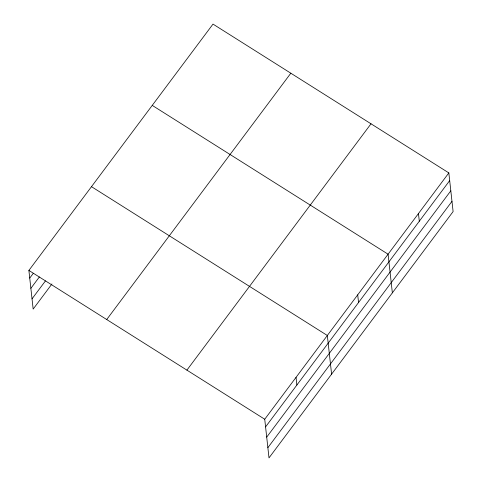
<?xml version="1.0" encoding="UTF-8"?>
<svg xmlns="http://www.w3.org/2000/svg" width="482" height="482" viewBox="0 0 482 482"><rect width="100%" height="100%" fill="white"/><g stroke="black" fill="none" stroke-linecap="round" stroke-linejoin="round"><path stroke-width="0.72" d="M51.936 283.964L33.162 309.089L28.89 270.426L213.002 24.1L448.838 172.911L453.11 211.574L268.998 457.9L264.732 419.238L448.838 172.911M29.739 278.09L33.312 273.306M30.866 288.32L39.361 276.957M32.029 298.858L45.441 280.916M106.721 319.536L290.827 73.21M186.908 370.128L371.013 123.802M265.582 426.901L449.688 180.581M266.709 437.132L450.815 190.806M267.872 447.67L451.983 201.343M152.246 105.389L388.088 254.201L392.354 292.863M91.49 186.673L327.332 335.484L331.598 374.153M28.89 270.426L264.732 419.238M418.46 213.556L419.31 221.22M357.71 294.845L358.554 302.509M296.032 377.364L296.876 385.028"/></g></svg>
